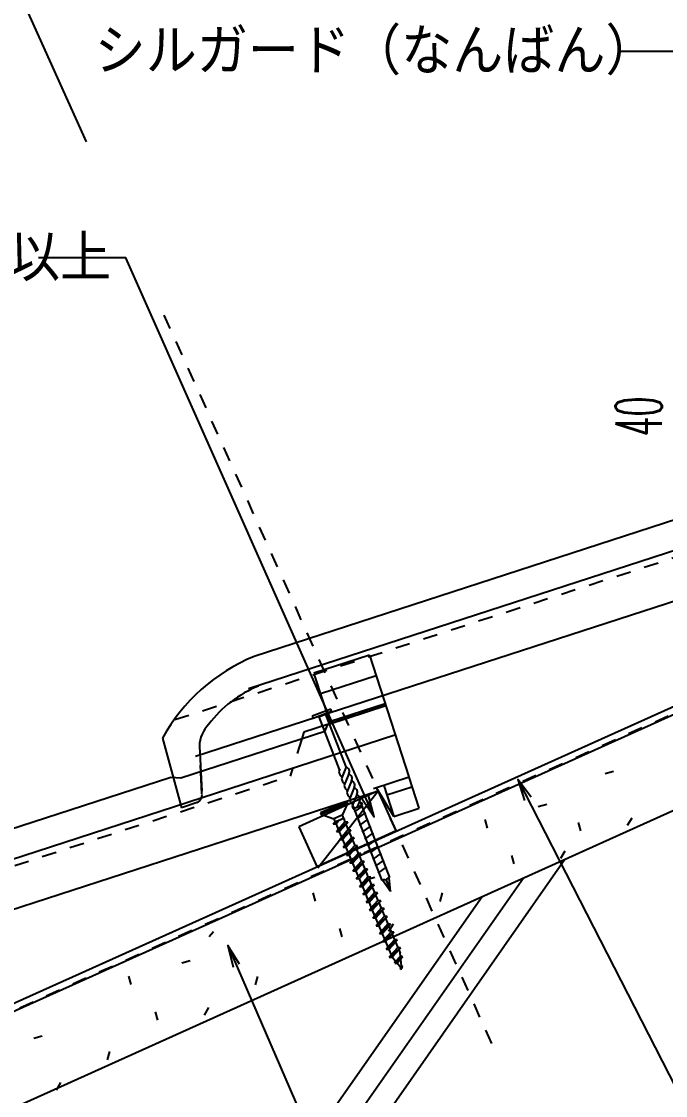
# Model space of a CAD drawing. Extents: x -1727 to 4652, y -2308 to 2357.
# Drawn here: x 314.2 to 536.1, y 345.1 to 714.9 of the extents above; entities that cross this region are included whole.
import ezdxf

# ---------------------------------------------------------------- set-up
doc = ezdxf.new("R2010")
doc.units = 0
doc.header["$LTSCALE"] = 5
doc.linetypes.add('DOT', pattern=[2, 1, -1])
for name, color, linetype in [('0-1', 7, 'CONTINUOUS'), ('0-2', 7, 'CONTINUOUS'), ('0-3', 7, 'CONTINUOUS'), ('0-4', 7, 'CONTINUOUS'), ('0-F', 7, 'CONTINUOUS')]:
    doc.layers.add(name, color=color, linetype=linetype)
doc.styles.get("Standard").update_dxf_attribs({"font": 'txt.shx', "bigfont": 'extfont.shx'})

msp = doc.modelspace()

# ---------------------------------------------------------------- linework, layer by layer
at = {"layer": '0-1', "color": 7, "linetype": 'CONTINUOUS'}
for p, q in [((102.9661, 282.9583), (723.1989, 562.0598)), ((416.2573, 423.5104), (437.1171, 449.9465))]:
    msp.add_line(p, q, dxfattribs=at)
at = {"layer": '0-1', "color": 7, "linetype": 'DOT'}
msp.add_line((103.8861, 280.9108), (723.5402, 559.7519), dxfattribs=at)
at = {"layer": '0-1', "color": 4, "linetype": 'CONTINUOUS'}
for p, q in [((420.7275, 478.1407), (414.3672, 475.6791)), ((414.652, 474.9431), (421.0123, 477.4047)), ((421.0123, 477.4047), (420.7275, 478.1407)), ((414.3672, 475.6791), (414.652, 474.9431)), ((416.8163, 475.3987), (416.0894, 475.4994)), ((416.8163, 475.3987), (416.0894, 475.4994)), ((419.106, 476.2849), (416.8163, 475.3987)), ((423.8172, 457.3096), (416.8163, 475.3987)), ((419.106, 476.2849), (419.5749, 476.8484)), ((426.1065, 458.1967), (419.106, 476.2849)), ((423.8613, 457.3807), (423.5499, 456.6358)), ((426.1065, 458.1967), (424.4652, 454.2709)), ((427.0247, 455.8243), (425.3833, 451.8985)), ((427.0247, 455.8243), (425.3833, 451.8985)), ((427.9429, 453.452), (426.3015, 449.5262)), ((427.9429, 453.452), (426.3015, 449.5262)), ((428.861, 451.0797), (427.2196, 447.1538)), ((428.861, 451.0797), (427.2196, 447.1538)), ((429.7792, 448.7072), (428.1378, 444.7815)), ((429.7792, 448.7072), (428.1378, 444.7815)), ((426.4474, 446.2653), (417.1738, 442.3599)), ((417.3352, 441.9767), (426.6087, 445.8821)), ((426.6087, 445.8821), (424.6456, 441.5807)), ((426.6087, 445.8821), (426.4474, 446.2653)), ((428.3369, 443.8194), (431.7261, 445.1311)), ((428.3806, 444.8467), (438.3466, 419.0961)), ((431.769, 444.8573), (428.7765, 442.7103)), ((430.6973, 446.3349), (429.8982, 444.4236)), ((430.6973, 446.3349), (429.8982, 444.4236)), ((430.9806, 445.853), (440.9466, 420.1023)), ((417.1738, 442.3599), (417.3352, 441.9767)), ((417.3352, 441.9767), (421.7682, 440.369)), ((424.6375, 441.5773), (421.7682, 440.369)), ((421.7922, 440.3791), (422.2874, 439.2031)), ((425.2932, 440.4917), (422.1107, 439.1514)), ((425.1326, 440.4241), (422.2553, 439.2124)), ((424.6375, 441.5773), (425.1246, 440.4207)), ((432.6751, 442.5159), (429.6827, 440.3689)), ((433.5813, 440.1746), (430.5888, 438.0276)), ((422.3427, 439.2492), (421.5986, 438.629)), ((421.5986, 438.629), (422.1107, 439.1514)), ((421.5986, 438.629), (422.5637, 438.5471)), ((422.2793, 439.2225), (422.2874, 439.2031)), ((423.7019, 439.8216), (422.5637, 438.5471)), ((422.5637, 438.5471), (423.3408, 436.7018)), ((426.5823, 439.1688), (422.7251, 435.9541)), ((422.7251, 435.9541), (423.3408, 436.7018)), ((423.3408, 436.7018), (425.6172, 439.2508)), ((425.9666, 438.4212), (423.6902, 435.8721)), ((427.72, 436.4673), (423.8629, 433.2525)), ((424.4785, 434.0002), (426.755, 436.5492)), ((426.5823, 439.1688), (425.6172, 439.2508)), ((426.5823, 439.1688), (425.9666, 438.4212)), ((425.9666, 438.4212), (426.755, 436.5492)), ((427.72, 436.4673), (426.755, 436.5492)), ((427.72, 436.4673), (427.1044, 435.7196)), ((434.4875, 437.8332), (431.4949, 435.6863)), ((422.7251, 435.9541), (423.6902, 435.8721)), ((423.6902, 435.8721), (424.4785, 434.0002)), ((423.8629, 433.2525), (424.4785, 434.0002)), ((423.8629, 433.2525), (424.8279, 433.1705)), ((427.1044, 435.7196), (424.8279, 433.1705)), ((424.8279, 433.1705), (425.6163, 431.2986)), ((428.8578, 433.7657), (425.0006, 430.5509)), ((425.6163, 431.2986), (427.8927, 433.8476)), ((428.2421, 433.018), (425.9657, 430.4689)), ((427.1044, 435.7196), (427.8927, 433.8476)), ((428.8578, 433.7657), (427.8927, 433.8476)), ((428.8578, 433.7657), (428.2421, 433.018)), ((428.2421, 433.018), (429.0304, 431.146)), ((435.3936, 435.4918), (432.4011, 433.3449)), ((436.2998, 433.1505), (433.3072, 431.0036)), ((425.0006, 430.5509), (425.6163, 431.2986)), ((425.0006, 430.5509), (425.9657, 430.4689)), ((425.9657, 430.4689), (426.754, 428.597)), ((425.9657, 430.4689), (426.754, 428.597)), ((429.9955, 431.0641), (426.1383, 427.8493)), ((426.754, 428.597), (429.0304, 431.146)), ((429.3798, 430.3164), (427.1034, 427.7673)), ((429.9955, 431.0641), (429.0304, 431.146)), ((429.9955, 431.0641), (429.3798, 430.3164)), ((429.3798, 430.3164), (430.1682, 428.4444)), ((437.2059, 430.8092), (434.2134, 428.6622)), ((426.1383, 427.8493), (426.754, 428.597)), ((426.1383, 427.8493), (427.1034, 427.7673)), ((427.1034, 427.7673), (427.8917, 425.8954)), ((431.1332, 428.3625), (427.2761, 425.1477)), ((427.2761, 425.1477), (427.8917, 425.8954)), ((427.8917, 425.8954), (430.1682, 428.4444)), ((430.5176, 427.6148), (428.2411, 425.0657)), ((432.2709, 425.6609), (428.4138, 422.4461)), ((429.0295, 423.1938), (431.3059, 425.7429)), ((431.1332, 428.3625), (430.1682, 428.4444)), ((431.1332, 428.3625), (430.5176, 427.6148)), ((430.5176, 427.6148), (431.3059, 425.7429)), ((432.2709, 425.6609), (431.3059, 425.7429)), ((432.2709, 425.6609), (431.6553, 424.9132)), ((438.1121, 428.4678), (435.1196, 426.3208)), ((439.0182, 426.1265), (436.0257, 423.9795)), ((427.2761, 425.1477), (428.2411, 425.0657)), ((428.2411, 425.0657), (429.0295, 423.1938)), ((428.4138, 422.4461), (429.0295, 423.1938)), ((428.4138, 422.4461), (429.3788, 422.3641)), ((431.6553, 424.9132), (429.3788, 422.3641)), ((429.3788, 422.3641), (430.1672, 420.4922)), ((433.4087, 422.9593), (429.5515, 419.7445)), ((430.1672, 420.4922), (432.4436, 423.0413)), ((432.793, 422.2116), (430.5166, 419.6626)), ((431.6553, 424.9132), (432.4436, 423.0413)), ((433.4087, 422.9593), (432.4436, 423.0413)), ((433.4087, 422.9593), (432.793, 422.2116)), ((432.793, 422.2116), (433.5813, 420.3397)), ((439.9244, 423.7851), (436.9319, 421.6381)), ((429.5515, 419.7445), (430.1672, 420.4922)), ((429.5515, 419.7445), (430.5166, 419.6626)), ((430.5166, 419.6626), (431.3049, 417.7906)), ((434.5464, 420.2577), (430.6892, 417.0429)), ((431.3049, 417.7906), (433.5813, 420.3397)), ((433.9307, 419.51), (431.6543, 416.961)), ((434.5464, 420.2577), (433.5813, 420.3397)), ((434.5464, 420.2577), (433.9307, 419.51)), ((433.9307, 419.51), (434.7191, 417.6381)), ((441.371, 415.3533), (438.5729, 419.1833)), ((440.0084, 418.874), (441.371, 415.3533)), ((441.371, 415.3533), (440.8626, 420.0695)), ((430.6892, 417.0429), (431.3049, 417.7906)), ((430.6892, 417.0429), (431.6543, 416.961)), ((431.6543, 416.961), (432.4426, 415.089)), ((435.6841, 417.5561), (431.827, 414.3413)), ((431.827, 414.3413), (432.4426, 415.089)), ((431.827, 414.3413), (432.792, 414.2594)), ((432.4426, 415.089), (434.7191, 417.6381)), ((435.0685, 416.8084), (432.792, 414.2594)), ((432.792, 414.2594), (433.5804, 412.3874)), ((436.8219, 414.8545), (432.9647, 411.6397)), ((433.5804, 412.3874), (435.8568, 414.9365)), ((435.6841, 417.5561), (434.7191, 417.6381)), ((435.6841, 417.5561), (435.0685, 416.8084)), ((435.0685, 416.8084), (435.8568, 414.9365)), ((436.8219, 414.8545), (435.8568, 414.9365)), ((436.8219, 414.8545), (436.2062, 414.1068)), ((432.9647, 411.6397), (433.5804, 412.3874)), ((432.9647, 411.6397), (433.9298, 411.5578)), ((436.2062, 414.1068), (433.9298, 411.5578)), ((433.9298, 411.5578), (434.7181, 409.6858)), ((437.9596, 412.1529), (434.1024, 408.9382)), ((434.7181, 409.6858), (436.9945, 412.2349)), ((437.3439, 411.4052), (435.0675, 408.8562)), ((436.2062, 414.1068), (436.9945, 412.2349)), ((437.9596, 412.1529), (436.9945, 412.2349)), ((437.9596, 412.1529), (437.3439, 411.4052)), ((437.3439, 411.4052), (438.1323, 409.5333)), ((434.1024, 408.9382), (434.7181, 409.6858)), ((434.1024, 408.9382), (435.0675, 408.8562)), ((435.0675, 408.8562), (435.8558, 406.9842)), ((439.0973, 409.4513), (435.2402, 406.2366)), ((435.2402, 406.2366), (435.8558, 406.9842)), ((435.8558, 406.9842), (438.1323, 409.5333)), ((438.4817, 408.7036), (436.2052, 406.1546)), ((436.9936, 404.2826), (439.27, 406.8317)), ((439.0973, 409.4513), (438.1323, 409.5333)), ((439.0973, 409.4513), (438.4817, 408.7036)), ((438.4817, 408.7036), (439.27, 406.8317)), ((440.2351, 406.7497), (439.27, 406.8317)), ((435.2402, 406.2366), (436.2052, 406.1546)), ((436.2052, 406.1546), (436.9936, 404.2826)), ((440.2351, 406.7497), (436.3779, 403.535)), ((436.3779, 403.535), (436.9936, 404.2826)), ((436.3779, 403.535), (437.343, 403.453)), ((439.6194, 406.002), (437.343, 403.453)), ((437.343, 403.453), (438.1313, 401.581)), ((441.3728, 404.0481), (437.5156, 400.8334)), ((438.1313, 401.581), (440.4077, 404.1301)), ((440.7571, 403.3004), (438.4807, 400.7514)), ((440.2351, 406.7497), (439.6194, 406.002)), ((439.6194, 406.002), (440.4077, 404.1301)), ((441.3728, 404.0481), (440.4077, 404.1301)), ((441.3728, 404.0481), (440.7571, 403.3004)), ((440.7571, 403.3004), (441.5455, 401.4285)), ((437.5156, 400.8334), (438.1313, 401.581)), ((437.5156, 400.8334), (438.4807, 400.7514)), ((438.4807, 400.7514), (439.269, 398.8794)), ((442.5105, 401.3465), (438.6534, 398.1318)), ((439.269, 398.8794), (441.5455, 401.4285)), ((441.8948, 400.5988), (439.6184, 398.0498)), ((442.5105, 401.3465), (441.5455, 401.4285)), ((442.5105, 401.3465), (441.8948, 400.5988)), ((441.8948, 400.5988), (442.6832, 398.7269)), ((438.6534, 398.1318), (439.269, 398.8794)), ((438.6534, 398.1318), (439.6184, 398.0498)), ((439.6184, 398.0498), (440.4067, 396.1779)), ((443.6482, 398.6449), (439.7911, 395.4302)), ((439.7911, 395.4302), (440.4067, 396.1779)), ((440.4067, 396.1779), (442.6832, 398.7269)), ((443.0326, 397.8972), (440.7561, 395.3482)), ((444.786, 395.9433), (440.9288, 392.7286)), ((441.5445, 393.4763), (443.8209, 396.0253)), ((443.6482, 398.6449), (442.6832, 398.7269)), ((443.6482, 398.6449), (443.0326, 397.8972)), ((443.0326, 397.8972), (443.8209, 396.0253)), ((444.786, 395.9433), (443.8209, 396.0253)), ((444.786, 395.9433), (444.1703, 395.1956)), ((439.7911, 395.4302), (440.7561, 395.3482)), ((440.7561, 395.3482), (441.5445, 393.4763)), ((440.9288, 392.7286), (441.5445, 393.4763)), ((440.9288, 392.7286), (441.9381, 392.6961)), ((444.1703, 395.1956), (441.9381, 392.6961)), ((443.1137, 391.2578), (441.9381, 392.6961)), ((445.4391, 392.8378), (442.8412, 390.6726)), ((443.1137, 391.2578), (444.7571, 393.098)), ((444.879, 392.0137), (443.6347, 390.6203)), ((444.1703, 395.1956), (444.6491, 394.0587)), ((444.7571, 393.098), (444.6491, 394.0587)), ((445.4391, 392.8378), (444.7571, 393.098)), ((445.4391, 392.8378), (444.879, 392.0137)), ((445.1541, 389.567), (444.879, 392.0137)), ((442.8412, 390.6726), (443.1137, 391.2578)), ((442.8412, 390.6726), (443.6347, 390.6203)), ((444.9321, 389.0331), (443.6347, 390.6203)), ((444.7572, 388.6126), (444.9321, 389.0331)), ((444.7572, 388.6126), (445.0644, 388.8712)), ((444.7572, 388.6126), (445.2591, 388.6329)), ((445.2591, 388.6329), (445.0644, 388.8712)), ((445.6076, 389.3284), (445.1541, 389.567)), ((445.2178, 389.0003), (445.6076, 389.3284)), ((445.2591, 388.6329), (445.2178, 389.0003))]:
    msp.add_line(p, q, dxfattribs=at)
at = {"layer": '0-1', "color": 3, "linetype": 'CONTINUOUS'}
msp.add_lwpolyline([(409.7684, 437.6149), (415.9347, 423.9405), (443.2824, 436.2722), (437.1171, 449.9465), (409.7684, 437.6149)], close=True, dxfattribs=at)
at = {"layer": '0-1', "color": 4, "linetype": 'CONTINUOUS'}
msp.add_lwpolyline([(425.2932, 440.4917), (425.3004, 440.426), (425.3086, 440.3605), (425.3179, 440.2952), (425.3281, 440.2301), (425.3394, 440.1651), (425.3517, 440.1004), (425.365, 440.036), (425.3793, 439.9717), (425.3946, 439.9078), (425.4109, 439.8441), (425.4281, 439.7807), (425.4464, 439.7176), (425.4657, 439.6549), (425.486, 439.5924), (425.5072, 439.5303), (425.5294, 439.4686), (425.5526, 439.4072), (425.5768, 439.3462), (425.6019, 439.2856), (425.628, 439.2254)], dxfattribs=at)
for centre, radius, start, end in [((425.8437, 456.7768), 2.2981, 183.5154, 239.817), ((425.3911, 456.5559), 1.79, 335.8763, 426.4387), ((426.3092, 454.1836), 1.79, 335.8763, 426.4387), ((426.759, 454.4118), 2.2981, 183.5154, 239.817), ((427.6772, 452.0395), 2.2981, 183.5154, 239.817), ((427.2273, 451.8112), 1.79, 335.8763, 426.4387), ((428.5953, 449.6671), 2.2981, 183.5154, 239.817), ((428.1455, 449.4389), 1.79, 335.8763, 426.4387), ((429.0637, 447.0665), 1.79, 335.8763, 426.4387), ((429.5135, 447.2947), 2.2981, 183.5154, 239.817), ((430.4316, 444.9224), 2.2981, 183.5154, 207.9698), ((429.9818, 444.6941), 1.79, 14.0306, 66.4387), ((439.1586, 418.4164), 0.9653, 28.3196, 127.3888), ((440.945, 419.1078), 0.9653, 94.9262, 193.9954)]:
    msp.add_arc(centre, radius, start, end, dxfattribs=at)
at = {"layer": '0-2', "color": 2, "linetype": 'CONTINUOUS'}
for p, q in [((697.7705, 584.1888), (392.4157, 485.0665)), ((620.5508, 569.656), (394.3537, 496.2297)), ((374.1946, 461.9144), (692.0635, 565.0143)), ((434.0817, 496.7288), (414.8716, 490.4981)), ((434.0687, 496.7246), (447.6807, 454.7924)), ((415.0537, 489.9366), (420.5115, 473.1096)), ((436.4024, 489.5738), (417.1923, 483.343)), ((439.8639, 479.4084), (411.5152, 470.2059)), ((419.7598, 472.8657), (439.7216, 479.3403)), ((439.5154, 479.9761), (420.3053, 473.7453)), ((418.707, 470.4217), (369.1569, 454.3502)), ((411.5152, 470.2059), (410.694, 467.5892)), ((418.707, 470.4217), (419.7598, 472.8657)), ((442.8241, 469.121), (137.4693, 369.9987)), ((362.7907, 468.1331), (369.2755, 444.0931)), ((375.503, 465.1865), (376.2993, 449.899)), ((376.3648, 448.9246), (375.8391, 458.8304)), ((365.6044, 454.5881), (139.4073, 381.1619)), ((369.1569, 454.3502), (365.6044, 454.5881)), ((447.7343, 454.6272), (435.4682, 450.6454)), ((439.0006, 451.7921), (442.4565, 441.1461)), ((448.6355, 451.2186), (440.0875, 448.4437)), ((451.1902, 443.9812), (447.7343, 454.6272)), ((119.2481, 346.8466), (437.1171, 449.9465)), ((442.4565, 441.1461), (436.4915, 450.9776)), ((375.119, 446.019), (369.2755, 444.0931)), ((442.4565, 441.1461), (451.1902, 443.9812))]:
    msp.add_line(p, q, dxfattribs=at)
at = {"layer": '0-2', "color": 2, "linetype": 'DOT'}
for p, q in [((367.0757, 474.4884), (661.7089, 570.1303)), ((410.694, 467.5892), (406.7625, 455.0624)), ((112.1292, 359.4206), (406.7625, 455.0624))]:
    msp.add_line(p, q, dxfattribs=at)
at = {"layer": '0-2', "color": 2, "linetype": 'CONTINUOUS'}
for centre, radius, start, end in [((418.2595, 437.5978), 63.3182, 112.1821, 151.1674), ((411.0877, 448.5098), 40.5271, 112.0714, 143.0198), ((386.9611, 464.9104), 11.4753, 135.9538, 177.6759), ((373.2235, 448.7154), 3.202, 298.1619, 360.3977)]:
    msp.add_arc(centre, radius, start, end, dxfattribs=at)
at = {"layer": '0-3', "color": 7, "linetype": 'CONTINUOUS'}
msp.add_line((336.5837, 673.3834), (307.6769, 737.6216), dxfattribs=at)
for points in [[(674.7729, 608.476), (570.4034, 704.5858), (520.4034, 704.5903)], [(435.6764, 440.9846), (350.1224, 633.4812), (320.1224, 633.4812)], [(485.2448, 453.8776), (546.7865, 333.7962), (576.7865, 333.7962)], [(489.7779, 447.7732), (485.2448, 453.8776), (487.553, 446.633)], [(431.4881, 447.3306), (435.6764, 440.9846), (433.7726, 448.3459)], [(385.2394, 396.6767), (491.1895, 152.2257), (521.1895, 152.2257)], [(389.3689, 390.2924), (385.2394, 396.6767), (387.0751, 389.2982)]]:
    msp.add_lwpolyline(points, dxfattribs=at)
at = {"layer": '0-4', "color": 4, "linetype": 'CONTINUOUS'}
for p, q in [((66.1301, 263.638), (723.454, 559.433)), ((78.5003, 236.1165), (723.5132, 526.3716))]:
    msp.add_line(p, q, dxfattribs=at)
at = {"layer": '0-4', "color": 7, "linetype": 'CONTINUOUS'}
for p, q in [((515.2507, 455.979), (518.15, 456.7497)), ((492.2488, 444.6149), (495.1481, 445.3856)), ((524.425, 440.6205), (522.92, 438.0252)), ((473.8312, 440.0485), (474.602, 437.1496)), ((506.0135, 439.1226), (506.7843, 436.2232)), ((501.4231, 429.2563), (499.9181, 426.661)), ((335.8147, 189.9371), (501.4036, 426.4225)), ((483.0116, 427.7585), (483.7824, 424.859)), ((327.1388, 191.4942), (487.1444, 420.0059)), ((433.0286, 419.4747), (435.9279, 420.2454)), ((414.611, 414.9083), (415.3818, 412.0095)), ((459.0984, 414.8214), (458.3163, 411.9255)), ((318.4629, 193.0512), (472.8853, 413.5893)), ((442.2029, 404.1161), (440.6979, 401.5208)), ((380.3462, 401.4599), (378.9016, 399.7447)), ((423.7915, 402.6183), (424.5622, 399.7188)), ((369.4718, 390.735), (372.3711, 391.5057)), ((351.0543, 386.1686), (351.825, 383.2698)), ((395.5416, 386.0817), (394.7595, 383.1858)), ((360.2347, 373.8786), (361.0055, 370.9791)), ((378.6461, 375.3764), (377.1411, 372.7811)), ((318.4312, 364.8637), (321.3305, 365.6344)), ((344.5011, 360.2104), (343.719, 357.3146)), ((327.6056, 349.5052), (326.1006, 346.9098))]:
    msp.add_line(p, q, dxfattribs=at)
at = {"layer": '0-F', "color": 1, "linetype": 'DOT'}
msp.add_line((476.2622, 362.9827), (362.0742, 616.7371), dxfattribs=at)

# ---------------------------------------------------------------- texts
at = {"layer": '0-3', "color": 7}
msp.add_text('シルガード（なんばん）', height=16, rotation=359.9948, dxfattribs=at).set_placement((339.4026, 696.6067))
msp.add_text('瓦桟木15×30以上', height=16, dxfattribs=at).set_placement((187.1224, 625.4812))
at = {"layer": '0-3', "color": 7, "width": 0.5}
msp.add_text('40', height=16, rotation=89.9948, dxfattribs=at).set_placement((534.8367, 571.9949))

doc.saveas('drawing.dxf')
